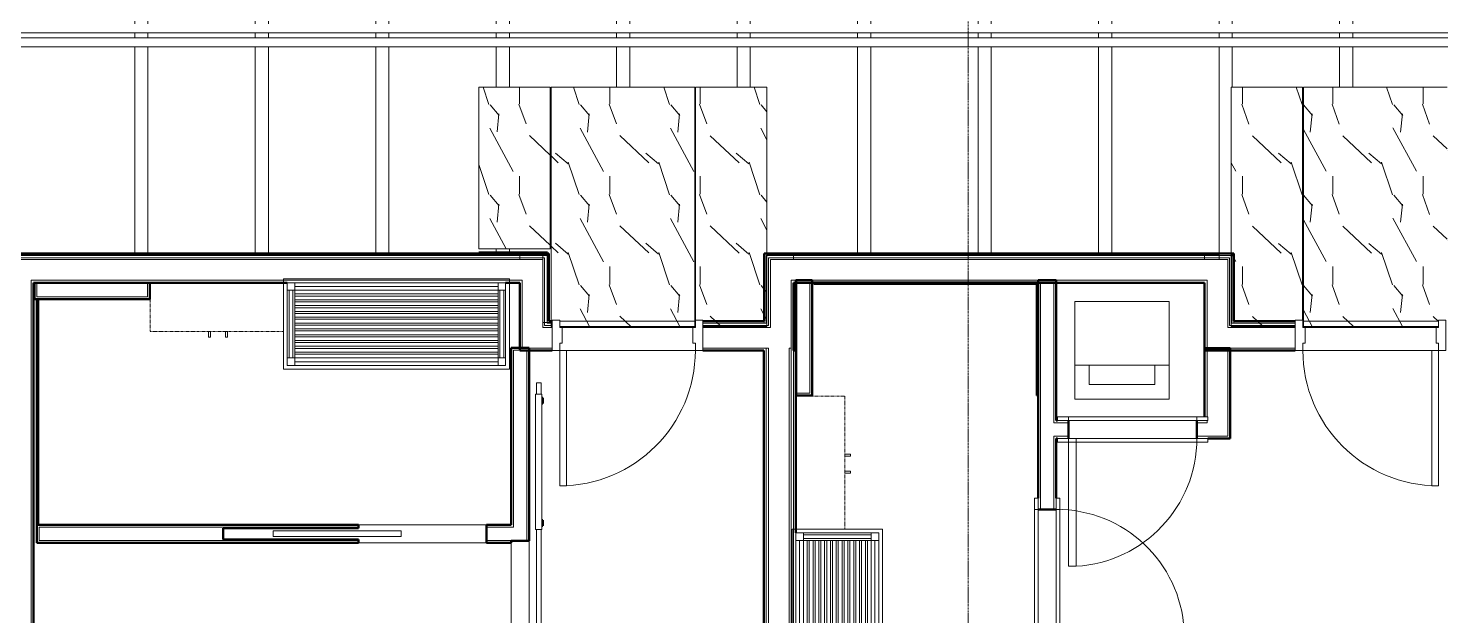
# Model space of a CAD drawing. Header units: inches. Extents: x -4218 to -1830, y 9767 to 12426.
# Drawn here: x -3403.9 to -3028.8, y 11552.1 to 11708.2 of the extents above; entities that cross this region are included whole.
import ezdxf

# ---------------------------------------------------------------- set-up
doc = ezdxf.new("R2010")
doc.units = ezdxf.units.IN
doc.header["$MEASUREMENT"] = 0
doc.linetypes.add('Dash', pattern=[0.25, 0.125, -0.125])
doc.linetypes.add('Grid Line 1_2_', pattern=[0.875, 0.5, -0.125, 0.125, -0.125])
for name, color, linetype, lineweight in [('0-1', 7, 'Continuous', 5), ('0-2', 10, 'Continuous', 9), ('A-CLNG-1', 252, 'Continuous', 9), ('A-CLNG-2', 10, 'Continuous', 9), ('A-CLNG-PATT-1', 71, 'Continuous', 13), ('A-DOOR-1', 10, 'Continuous', 9), ('A-DOOR-2', 50, 'Continuous', 20), ('A-DOOR-4', 7, 'Continuous', 50), ('A-DOOR-FRAM-1', 10, 'Continuous', 9), ('A-DOOR-FRAM-3', 50, 'Continuous', 20), ('A-FLOR-3', 192, 'Continuous', 9), ('A-WALL-1', 7, 'Continuous', 50), ('A-WALL-2', 250, 'Continuous', 13), ('A-WALL-3', 10, 'Continuous', 9), ('A-WALL-4', 252, 'Continuous', 9), ('I-WALL-1', 7, 'Continuous', 50), ('I-WALL-2', 10, 'Continuous', 9), ('I-WALL-3', 252, 'Continuous', 9), ('I-WALL-4', 253, 'Continuous', 9), ('I-WALL-5', 254, 'Continuous', 9), ('P-PIPE-1', 10, 'Continuous', 9), ('P-SANR-FIXT-1', 10, 'Continuous', 9), ('Q-CASE-1', 252, 'Continuous', 9), ('Q-CASE-2', 10, 'Continuous', 9), ('Q-CASE-4', 252, 'Dash', 9), ('Q-CASE-7', 10, 'Dash', 9), ('S-BEAM', 12, 'Continuous', 9), ('S-GRID-1', 1, 'Grid Line 1_2_', 9)]:
    doc.layers.add(name, color=color, linetype=linetype, lineweight=lineweight)
pattern_1 = [(108.435, (6.24, 0), (-23.9995167, 47.999875), [9.107, -66.787]), (139.399, (3.36, 8.64), (-144.0005735, 119.9994401), [4.425, -216.844]), (136.848, (24, 11.52), (-360.00235884, 335.99803914), [10.527, -515.834]), (109.983, (16.32, 18.72), (-71.99926767, 192.0004429), [5.618, -275.295]), (90, (14.4, 0), (-24, 24), [4.8, -19.2]), (118.443, (14.4, 4.8), (168.000806133, -311.999948405), [13.101, -641.971]), (84.289, (8.16, 16.32), (-24.00143285, -215.9997167), [4.824, -236.373]), (129.806, (8.64, 21.12), (96.0006462, -119.9991583), [3.749, -183.697])]

# ---------------------------------------------------------------- blocks, each defined once
blk = doc.blocks.new('SWING - SINGLE - FLUSH - 2-10 x 6-8 - PRIVACY-3199407-BACKGROUND - RCP - 2ND FLOOR')
at = {"layer": 'A-DOOR-1'}
blk.add_arc((17, 2.37), 34.07, 93.3657, 180, dxfattribs=at)
at = {"layer": 'A-DOOR-2'}
for p, q in [((15, 2.37), (15, 36.38)), ((17, 36.38), (15, 36.38)), ((17, 2.37), (17, 36.38)), ((17, 2.37), (15, 2.37))]:
    blk.add_line(p, q, dxfattribs=at)
at = {"layer": 'A-DOOR-FRAM-1'}
for p, q in [((-17, 3.37), (-20, 3.37)), ((-20, 2.37), (-20, 3.37)), ((-20, 2.37), (-17, 2.37)), ((17, 3.37), (-17, 3.37)), ((-17, 2.37), (-17, 3.37)), ((-17, 2.37), (17, 2.37)), ((20, 3.37), (17, 3.37)), ((17, 2.37), (17, 3.37)), ((17, 2.37), (20, 2.37)), ((20, 2.37), (20, 3.37)), ((-17, -2.38), (-20, -2.38)), ((-20, -2.38), (-20, -3.38)), ((-20, -3.38), (-17, -3.38)), ((17, -2.38), (-17, -2.38)), ((-17, -2.38), (-17, -3.38)), ((-17, -3.38), (17, -3.38)), ((20, -2.38), (17, -2.38)), ((17, -2.38), (17, -3.38)), ((17, -3.38), (20, -3.38)), ((20, -2.38), (20, -3.38))]:
    blk.add_line(p, q, dxfattribs=at)
blk = doc.blocks.new('Stacked Washer and Dryer - 26_x25_ - Private-1372850-BACKGROUND - RCP - 2ND FLOOR')
at = {"layer": 'P-SANR-FIXT-1'}
for p, q in [((26, 12.5), (0, 12.5)), ((0, -12.5), (0, 12.5)), ((16.90625, -12.5), (16.90625, 12.5)), ((26, 12.5), (26, -12.5)), ((22.09375, 8.75), (16.90625, 8.75)), ((22.09375, -8.75), (22.09375, 8.75)), ((16.90625, -8.75), (22.09375, -8.75)), ((0, -12.5), (26, -12.5))]:
    blk.add_line(p, q, dxfattribs=at)
blk = doc.blocks.new('Bath Vanity - Bath Vanity 60_-V79-BACKGROUND - RCP - 2ND FLOOR')
at = {"layer": 'Q-CASE-1'}
for p, q in [((-29.26, 0), (-29.26, 1)), ((30.74, 1), (30.74, 0)), ((30.74, 0), (-29.26, 0))]:
    blk.add_line(p, q, dxfattribs=at)
at = {"layer": 'Q-CASE-2'}
for p, q in [((-29.26, 1), (-29.26, 24)), ((-29.26, 24), (30.74, 24)), ((-28.26, 21), (-28.26, 23)), ((-28.26, 23), (-26.26, 23)), ((-26.26, 23), (27.74, 23)), ((-26.26, 23), (-26.26, 21)), ((27.74, 21), (27.74, 23)), ((27.74, 23), (29.74, 23)), ((29.74, 23), (29.74, 21)), ((30.74, 24), (30.74, 1)), ((-28.26, 21), (-28.26, 3)), ((-26.26, 21), (-28.26, 21)), ((-27.76, 21), (-27.76, 3)), ((-26.76, 21), (-26.76, 3)), ((-26.26, 22), (27.74, 22)), ((27.74, 21), (-26.26, 21)), ((-26.26, 21), (-26.26, 3)), ((-26.26, 20), (27.74, 20)), ((27.74, 19.45), (-26.26, 19.45)), ((27.74, 21), (27.74, 3)), ((29.74, 21), (27.74, 21)), ((28.24, 21), (28.24, 3)), ((29.24, 21), (29.24, 3)), ((29.74, 21), (29.74, 3)), ((-26.26, 18.45), (27.74, 18.45)), ((27.74, 17.91), (-26.26, 17.91)), ((-26.26, 16.91), (27.74, 16.91)), ((27.74, 16.36), (-26.26, 16.36)), ((-26.26, 15.36), (27.74, 15.36)), ((27.74, 14.82), (-26.26, 14.82)), ((-26.26, 13.82), (27.74, 13.82)), ((27.74, 13.27), (-26.26, 13.27)), ((-26.26, 12.27), (27.74, 12.27)), ((27.74, 11.73), (-26.26, 11.73)), ((-26.26, 10.73), (27.74, 10.73)), ((27.74, 10.18), (-26.26, 10.18)), ((-26.26, 9.18), (27.74, 9.18)), ((27.74, 8.64), (-26.26, 8.64)), ((-26.26, 7.64), (27.74, 7.64)), ((27.74, 7.09), (-26.26, 7.09)), ((-26.26, 6.09), (27.74, 6.09)), ((27.74, 5.55), (-26.26, 5.55)), ((-26.26, 4.55), (27.74, 4.55)), ((27.74, 4), (-26.26, 4)), ((-28.26, 1), (-28.26, 3)), ((-28.26, 3), (-26.26, 3)), ((-26.26, 1), (-28.26, 1)), ((-26.26, 3), (27.74, 3)), ((-26.26, 3), (-26.26, 1)), ((-26.26, 2), (27.74, 2)), ((-26.26, 1), (27.74, 1)), ((27.74, 1), (27.74, 3)), ((27.74, 3), (29.74, 3)), ((29.74, 1), (27.74, 1)), ((29.74, 3), (29.74, 1))]:
    blk.add_line(p, q, dxfattribs=at)
blk = doc.blocks.new('300 Series Wall Hung Cabinet_326 - 36_-V89-BACKGROUND - RCP - 2ND FLOOR')
at = {"layer": 'Q-CASE-2'}
for p, q in [((-2.01, 14.69), (-2.5, 14.69)), ((-2.5, 14.69), (-2.5, 13.19)), ((-2.5, 13.19), (-2.01, 13.19)), ((-2.01, 13.19), (-2.01, 14.69)), ((2.49, 14.69), (2, 14.69)), ((2, 14.69), (2, 13.19)), ((2, 13.19), (2.49, 13.19)), ((2.49, 13.19), (2.49, 14.69))]:
    blk.add_line(p, q, dxfattribs=at)
at = {"layer": 'Q-CASE-4'}
blk.add_line((17.37, 0.19), (-18, 0.19), dxfattribs=at)
at = {"layer": 'Q-CASE-7'}
for p, q in [((-18, 0.19), (-18, 13.19)), ((-18, 13.19), (17.37, 13.19))]:
    blk.add_line(p, q, dxfattribs=at)
blk = doc.blocks.new('POCKET - FLUSH - 2-10 x 6-8-2882529-BACKGROUND - RCP - 2ND FLOOR')
at = {"layer": 'A-DOOR-2'}
for p, q in [((-39.67, 0.75), (-39.67, -0.75)), ((-5.67, 0.75), (-39.67, 0.75)), ((-5.67, -0.75), (-5.67, 0.75)), ((-39.67, -0.75), (-5.67, -0.75))]:
    blk.add_line(p, q, dxfattribs=at)
blk = doc.blocks.new('BARN - FLUSH - 3-0 x 7-0 BARN DOOR-2961665-BACKGROUND - RCP - 2ND FLOOR')
at = {"layer": 'A-DOOR-1'}
for p, q in [((-57, 5.57), (-60, 5.57)), ((-60, 5.57), (-60, 4.95)), ((-60, 4.95), (-60, 4.32)), ((-60, 4.32), (-57, 4.32)), ((-57, 4.07), (-57, 5.82)), ((-57, 5.82), (-21, 5.82)), ((-21, 4.07), (-57, 4.07)), ((-21, 5.82), (-21, 4.07)), ((21, 5.57), (-21, 5.57)), ((-21, 4.32), (21, 4.32)), ((21, 4.95), (21, 5.57)), ((21, 4.32), (21, 4.95))]:
    blk.add_line(p, q, dxfattribs=at)
at = {"layer": 'A-DOOR-4'}
for p, q in [((-56, 6), (-56, 5.82)), ((-54.5, 6), (-56, 6)), ((-54.5, 5.82), (-54.5, 6)), ((-23.5, 6), (-23.5, 5.82)), ((-22, 6), (-23.5, 6)), ((-22, 5.82), (-22, 6))]:
    blk.add_line(p, q, dxfattribs=at)
blk = doc.blocks.new('Bath Vanity - Bath Vanity 60_-V80-BACKGROUND - RCP - 2ND FLOOR')
at = {"layer": 'Q-CASE-1'}
for p, q in [((-29.26, -1), (-29.26, 0)), ((-29.26, 0), (30.74, 0)), ((30.74, 0), (30.74, -1))]:
    blk.add_line(p, q, dxfattribs=at)
at = {"layer": 'Q-CASE-2'}
for p, q in [((-29.26, -24), (-29.26, -1)), ((-28.26, -3), (-28.26, -1)), ((-28.26, -1), (-26.26, -1)), ((-28.26, -3), (-28.26, -21)), ((-26.26, -3), (-28.26, -3)), ((-27.76, -3), (-27.76, -21)), ((-26.76, -3), (-26.76, -21)), ((27.74, -1), (-26.26, -1)), ((-26.26, -1), (-26.26, -3)), ((27.74, -2), (-26.26, -2)), ((27.74, -3), (-26.26, -3)), ((-26.26, -3), (-26.26, -21)), ((27.74, -3), (27.74, -1)), ((27.74, -1), (29.74, -1)), ((27.74, -3), (27.74, -21)), ((29.74, -3), (27.74, -3)), ((28.24, -3), (28.24, -21)), ((29.24, -3), (29.24, -21)), ((29.74, -1), (29.74, -3)), ((29.74, -3), (29.74, -21)), ((30.74, -1), (30.74, -24)), ((-26.26, -4), (27.74, -4)), ((27.74, -4.55), (-26.26, -4.55)), ((-26.26, -5.55), (27.74, -5.55)), ((27.74, -6.09), (-26.26, -6.09)), ((-26.26, -7.09), (27.74, -7.09)), ((27.74, -7.64), (-26.26, -7.64)), ((-26.26, -8.64), (27.74, -8.64)), ((27.74, -9.18), (-26.26, -9.18)), ((-26.26, -10.18), (27.74, -10.18)), ((27.74, -10.73), (-26.26, -10.73)), ((-26.26, -11.73), (27.74, -11.73)), ((27.74, -12.27), (-26.26, -12.27)), ((-26.26, -13.27), (27.74, -13.27)), ((27.74, -13.82), (-26.26, -13.82)), ((-26.26, -14.82), (27.74, -14.82)), ((27.74, -15.36), (-26.26, -15.36)), ((-26.26, -16.36), (27.74, -16.36)), ((27.74, -16.91), (-26.26, -16.91)), ((-26.26, -17.91), (27.74, -17.91)), ((27.74, -18.45), (-26.26, -18.45)), ((-28.26, -23), (-28.26, -21)), ((-28.26, -21), (-26.26, -21)), ((-26.26, -19.45), (27.74, -19.45)), ((27.74, -20), (-26.26, -20)), ((-26.26, -21), (27.74, -21)), ((-26.26, -21), (-26.26, -23)), ((27.74, -22), (-26.26, -22)), ((27.74, -23), (27.74, -21)), ((27.74, -21), (29.74, -21)), ((29.74, -21), (29.74, -23)), ((30.74, -24), (-29.26, -24)), ((-26.26, -23), (-28.26, -23)), ((27.74, -23), (-26.26, -23)), ((29.74, -23), (27.74, -23))]:
    blk.add_line(p, q, dxfattribs=at)
blk = doc.blocks.new('300 Series Wall Hung Cabinet_326 - 36_-V90-BACKGROUND - RCP - 2ND FLOOR')
at = {"layer": 'Q-CASE-2'}
for p, q in [((-2.01, -13.19), (-2.5, -13.19)), ((-2.5, -13.19), (-2.5, -14.69)), ((-2.5, -14.69), (-2.01, -14.69)), ((-2.01, -14.69), (-2.01, -13.19)), ((2.49, -13.19), (2, -13.19)), ((2, -13.19), (2, -14.69)), ((2, -14.69), (2.49, -14.69)), ((2.49, -14.69), (2.49, -13.19))]:
    blk.add_line(p, q, dxfattribs=at)
at = {"layer": 'Q-CASE-4'}
blk.add_line((17.37, -0.19), (-18, -0.19), dxfattribs=at)
at = {"layer": 'Q-CASE-7'}
for p, q in [((-18, -0.19), (-18, -13.19)), ((-18, -13.19), (17.37, -13.19))]:
    blk.add_line(p, q, dxfattribs=at)
blk = doc.blocks.new('CTR - 1st Phase - Unit Layouts_rvt-1-BACKGROUND - RCP - 2ND FLOOR')
at = {"layer": 'A-WALL-1'}
for p, q in [((-3200.07, 11610.61), (-3200.07, 11641.24)), ((-3200.07, 11641.24), (-3199.82, 11641.24)), ((-3199.82, 11641.24), (-3196.32, 11641.24)), ((-3196.32, 11641.24), (-3195.7, 11641.24)), ((-3195.7, 11641.24), (-3195.7, 11610.61)), ((-3135.7, 11583.31), (-3135.7, 11641.24)), ((-3135.7, 11641.24), (-3135.07, 11641.24)), ((-3135.07, 11641.24), (-3131.57, 11641.24)), ((-3131.57, 11641.24), (-3130.95, 11641.24)), ((-3130.95, 11641.24), (-3130.95, 11603.99)), ((-3402.3, 11640.61), (-3371.67, 11640.61)), ((-3402.3, 11640.36), (-3402.3, 11640.61)), ((-3402.3, 11636.86), (-3402.3, 11640.36)), ((-3371.67, 11640.61), (-3371.67, 11640.36)), ((-3371.67, 11640.36), (-3371.67, 11636.86)), ((-3195.7, 11640.65), (-3135.7, 11640.65)), ((-3195.7, 11640.27), (-3195.7, 11640.65)), ((-3136.07, 11640.27), (-3195.32, 11640.27)), ((-3136.07, 11610.65), (-3136.07, 11640.27)), ((-3135.7, 11640.65), (-3135.7, 11640.27)), ((-3135.7, 11640.27), (-3135.7, 11610.65)), ((-3402.3, 11636.24), (-3402.3, 11636.86)), ((-3371.67, 11636.24), (-3402.3, 11636.24)), ((-3401.71, 11576.24), (-3401.71, 11636.24)), ((-3401.71, 11636.24), (-3401.33, 11636.24)), ((-3401.33, 11635.86), (-3401.33, 11576.61)), ((-3371.67, 11636.86), (-3371.67, 11636.24)), ((-3275.7, 11576.24), (-3275.7, 11623.26)), ((-3275.7, 11623.26), (-3275.07, 11623.26)), ((-3275.07, 11623.26), (-3271.57, 11623.26)), ((-3271.57, 11623.26), (-3270.95, 11623.26)), ((-3270.95, 11623.26), (-3270.95, 11571.99)), ((-3091.5, 11604.99), (-3091.5, 11623.24)), ((-3091.5, 11623.24), (-3084.75, 11623.24)), ((-3084.75, 11623.24), (-3084.75, 11603.99)), ((-3199.82, 11610.61), (-3200.07, 11610.61)), ((-3196.32, 11610.61), (-3199.82, 11610.61)), ((-3195.7, 11610.61), (-3196.32, 11610.61)), ((-3135.7, 11610.65), (-3136.07, 11610.65)), ((-3130.95, 11603.99), (-3130.62, 11603.99)), ((-3127.62, 11603.99), (-3127.62, 11599.24)), ((-3093.62, 11599.24), (-3093.62, 11603.99)), ((-3084.75, 11603.99), (-3084.75, 11599.86)), ((-3084.75, 11599.86), (-3084.75, 11599.24)), ((-3130.95, 11599.24), (-3130.95, 11583.31)), ((-3130.62, 11599.24), (-3130.95, 11599.24)), ((-3084.75, 11599.24), (-3090.62, 11599.24)), ((-3130.95, 11580.31), (-3135.7, 11580.31)), ((-3401.33, 11576.24), (-3401.71, 11576.24)), ((-3401.67, 11576.24), (-3316.22, 11576.24)), ((-3401.67, 11575.61), (-3401.67, 11576.24)), ((-3401.67, 11572.11), (-3401.67, 11575.61)), ((-3316.22, 11575.36), (-3352.22, 11575.36)), ((-3352.22, 11575.36), (-3352.22, 11572.36)), ((-3316.22, 11576.24), (-3316.22, 11575.36)), ((-3282.22, 11576.24), (-3275.7, 11576.24)), ((-3282.22, 11571.49), (-3282.22, 11576.24)), ((-3401.67, 11571.49), (-3401.67, 11572.11)), ((-3316.22, 11571.49), (-3401.67, 11571.49)), ((-3352.22, 11572.36), (-3316.22, 11572.36)), ((-3316.22, 11572.36), (-3316.22, 11571.49)), ((-3275.7, 11571.49), (-3282.22, 11571.49)), ((-3270.95, 11571.99), (-3275.7, 11571.99)), ((-3275.7, 11571.99), (-3275.7, 11571.49))]:
    blk.add_line(p, q, dxfattribs=at)
at = {"layer": 'A-WALL-2'}
for p, q in [((-3199.82, 11641.24), (-3199.82, 11640.61)), ((-3199.82, 11640.61), (-3199.82, 11641.24)), ((-3401.67, 11640.36), (-3402.3, 11640.36)), ((-3401.67, 11640.36), (-3402.3, 11640.36)), ((-3372.3, 11640.36), (-3401.67, 11640.36)), ((-3401.67, 11636.86), (-3401.67, 11640.36)), ((-3371.67, 11640.36), (-3372.3, 11640.36)), ((-3372.3, 11640.36), (-3372.3, 11636.86)), ((-3371.67, 11640.36), (-3372.3, 11640.36)), ((-3199.82, 11640.61), (-3196.32, 11640.61)), ((-3199.82, 11611.24), (-3199.82, 11640.61)), ((-3196.32, 11611.24), (-3196.32, 11640.61)), ((-3131.57, 11640.61), (-3135.07, 11640.61)), ((-3135.07, 11640.61), (-3135.07, 11580.31)), ((-3131.57, 11640.61), (-3131.57, 11603.36)), ((-3372.3, 11636.86), (-3401.67, 11636.86)), ((-3275.07, 11622.64), (-3271.57, 11622.64)), ((-3275.07, 11622.64), (-3275.07, 11575.61)), ((-3271.57, 11622.64), (-3271.57, 11571.99)), ((-3090.87, 11623.24), (-3090.87, 11604.99)), ((-3085.37, 11623.24), (-3085.37, 11603.99)), ((-3199.82, 11611.24), (-3199.82, 11610.61)), ((-3196.32, 11611.24), (-3199.82, 11611.24)), ((-3199.82, 11610.61), (-3199.82, 11611.24)), ((-3090.87, 11603.36), (-3090.87, 11603.99)), ((-3085.37, 11603.36), (-3085.37, 11603.99)), ((-3131.57, 11603.36), (-3130.95, 11603.36)), ((-3131.57, 11599.86), (-3131.57, 11580.31)), ((-3131.57, 11599.86), (-3130.95, 11599.86)), ((-3130.95, 11603.36), (-3127.62, 11603.36)), ((-3130.95, 11599.86), (-3127.62, 11599.86)), ((-3093.62, 11603.36), (-3090.87, 11603.36)), ((-3093.62, 11599.86), (-3085.37, 11599.86)), ((-3085.37, 11599.86), (-3085.37, 11603.36)), ((-3316.22, 11575.61), (-3401.05, 11575.61)), ((-3401.05, 11572.11), (-3401.05, 11575.61)), ((-3275.7, 11575.61), (-3282.22, 11575.61)), ((-3275.7, 11575.61), (-3275.07, 11575.61)), ((-3316.22, 11572.11), (-3401.05, 11572.11)), ((-3275.7, 11572.11), (-3282.22, 11572.11)), ((-3275.7, 11572.11), (-3275.07, 11572.11)), ((-3275.07, 11572.11), (-3275.07, 11571.99))]:
    blk.add_line(p, q, dxfattribs=at)
at = {"layer": 'A-WALL-3'}
for p, q in [((-3093.62, 11603.99), (-3127.62, 11603.99)), ((-3127.62, 11599.24), (-3093.62, 11599.24)), ((-3135.7, 11580.31), (-3135.7, 11546.31)), ((-3130.95, 11546.31), (-3130.95, 11580.31)), ((-3282.22, 11576.24), (-3316.22, 11576.24)), ((-3316.22, 11571.49), (-3282.22, 11571.49)), ((-3275.7, 11571.49), (-3275.7, 11535.99)), ((-3270.95, 11535.99), (-3270.95, 11571.99))]:
    blk.add_line(p, q, dxfattribs=at)
at = {"layer": 'A-WALL-4'}
for p, q in [((-3127.62, 11603.99), (-3127.62, 11599.24)), ((-3093.62, 11603.99), (-3093.62, 11599.24)), ((-3135.7, 11580.31), (-3130.95, 11580.31)), ((-3352.22, 11572.36), (-3352.22, 11575.36)), ((-3352.22, 11575.36), (-3316.22, 11575.36)), ((-3316.22, 11575.36), (-3316.22, 11576.24)), ((-3282.22, 11576.24), (-3282.22, 11571.49)), ((-3316.22, 11572.36), (-3352.22, 11572.36)), ((-3316.22, 11571.49), (-3316.22, 11572.36)), ((-3275.7, 11571.99), (-3275.7, 11571.49)), ((-3275.7, 11571.99), (-3270.95, 11571.99))]:
    blk.add_line(p, q, dxfattribs=at)
at = {"layer": '0-2'}
for name, p in [('Bath Vanity - Bath Vanity 60_-V80-BACKGROUND - RCP - 2ND FLOOR', (-3306.91, 11641.61)), ('300 Series Wall Hung Cabinet_326 - 36_-V90-BACKGROUND - RCP - 2ND FLOOR', (-3353.55, 11640.8)), ('POCKET - FLUSH - 2-10 x 6-8-2882529-BACKGROUND - RCP - 2ND FLOOR', (-3299.22, 11573.86))]:
    blk.add_blockref(name, p, dxfattribs=at)
for name, p, rotation in [('Stacked Washer and Dryer - 26_x25_ - Private-1372850-BACKGROUND - RCP - 2ND FLOOR', (-3113.44, 11635.61), 270.0000000000484), ('BARN - FLUSH - 3-0 x 7-0 BARN DOOR-2961665-BACKGROUND - RCP - 2ND FLOOR', (-3273.32, 11553.99), 269.9999999999983), ('300 Series Wall Hung Cabinet_326 - 36_-V89-BACKGROUND - RCP - 2ND FLOOR', (-3200.26, 11592.49), 269.9999999999998), ('SWING - SINGLE - FLUSH - 2-10 x 6-8 - PRIVACY-3199407-BACKGROUND - RCP - 2ND FLOOR', (-3110.62, 11601.61), 180), ('SWING - SINGLE - FLUSH - 2-10 x 6-8 - PRIVACY-3199407-BACKGROUND - RCP - 2ND FLOOR', (-3133.32, 11563.31), 269.9999999999873), ('Bath Vanity - Bath Vanity 60_-V79-BACKGROUND - RCP - 2ND FLOOR', (-3201.07, 11545.85), 270.0000000001745)]:
    blk.add_blockref(name, p, dxfattribs=dict(at, rotation=rotation))
blk = doc.blocks.new('HOLLOW METAL - UNIT DOOR-2191980-BACKGROUND - RCP - 2ND FLOOR')
at = {"layer": 'A-DOOR-1'}
blk.add_arc((18, -4.125), 36, 180, 270, dxfattribs=at)
at = {"layer": 'A-DOOR-2'}
for p, q in [((16.25, -4.125), (18, -4.125)), ((16.25, -40.125), (16.25, -4.125)), ((18, -4.125), (18, -40.125)), ((18, -40.125), (16.25, -40.125))]:
    blk.add_line(p, q, dxfattribs=at)
at = {"layer": 'A-DOOR-FRAM-3'}
for p, q in [((-20, 3.875), (-18, 3.875)), ((-20, -4.125), (-20, 3.875)), ((-18, 3.875), (-18, 1.9375)), ((18, 3.875), (20, 3.875)), ((18, 1.9375), (18, 3.875)), ((20, 3.875), (20, -4.125)), ((-18, 1.9375), (-17.375, 1.9375)), ((-17.375, 1.9375), (-17.375, -2.1875)), ((17.375, 1.9375), (18, 1.9375)), ((17.375, -2.1875), (17.375, 1.9375)), ((-18, -2.1875), (-18, -4.125)), ((-17.375, -2.1875), (-18, -2.1875)), ((18, -2.1875), (17.375, -2.1875)), ((18, -4.125), (18, -2.1875)), ((-18, -4.125), (-20, -4.125)), ((20, -4.125), (18, -4.125))]:
    blk.add_line(p, q, dxfattribs=at)
blk = doc.blocks.new('HOLLOW METAL - UNIT DOOR-2191979-BACKGROUND - RCP - 2ND FLOOR')
at = {"layer": 'A-DOOR-1'}
blk.add_arc((18, 4.125), 36, 90, 180, dxfattribs=at)
at = {"layer": 'A-DOOR-2'}
for p, q in [((18, 40.125), (16.25, 40.125)), ((16.25, 40.125), (16.25, 4.125)), ((18, 4.125), (18, 40.125)), ((16.25, 4.125), (18, 4.125))]:
    blk.add_line(p, q, dxfattribs=at)
at = {"layer": 'A-DOOR-FRAM-3'}
for p, q in [((-18, 4.125), (-20, 4.125)), ((-20, 4.125), (-20, -3.875)), ((-18, 2.1875), (-18, 4.125)), ((18, 4.125), (18, 2.1875)), ((20, 4.125), (18, 4.125)), ((20, -3.875), (20, 4.125)), ((-17.375, 2.1875), (-18, 2.1875)), ((-17.375, -1.9375), (-17.375, 2.1875)), ((18, 2.1875), (17.375, 2.1875)), ((17.375, 2.1875), (17.375, -1.9375)), ((-18, -3.875), (-18, -1.9375)), ((-18, -1.9375), (-17.375, -1.9375)), ((17.375, -1.9375), (18, -1.9375)), ((18, -1.9375), (18, -3.875)), ((-20, -3.875), (-18, -3.875)), ((18, -3.875), (20, -3.875))]:
    blk.add_line(p, q, dxfattribs=at)
blk = doc.blocks.new('CTR - 1st Phase - Common Walls_rvt-1-BACKGROUND - RCP - 2ND FLOOR')
at = {"layer": 'A-CLNG-PATT-1'}
h = blk.add_hatch(dxfattribs=at)
h.set_pattern_fill('FP_2', color=256, style=0, pattern_type=2)
h.set_pattern_definition(pattern_1)
h.paths.add_polyline_path([(-3264.77, 11628.98), (-3264.77, 11630.61), (-3262.77, 11630.61), (-3262.77, 11628.98), (-3226.94, 11628.98), (-3226.94, 11692.59), (-3265.09, 11692.59), (-3265.09, 11628.98)], flags=0)
h.paths.add_polyline_path([(-3207.74, 11628.98), (-3207.74, 11692.59), (-3226.69, 11692.59), (-3226.69, 11630.61), (-3224.77, 11630.61), (-3224.77, 11628.98), (-3207.95, 11628.98)], flags=0)
h.paths.add_polyline_path([(-3284.29, 11649.61), (-3265.34, 11649.61), (-3265.34, 11692.59), (-3284.29, 11692.59), (-3284.29, 11688.62)], flags=0)
h = blk.add_hatch(dxfattribs=at)
h.set_pattern_fill('FP_2', color=256, style=0, pattern_type=2)
h.set_pattern_definition(pattern_1)
h.paths.add_polyline_path([(-3083.99, 11628.98), (-3067.42, 11628.98), (-3067.42, 11630.61), (-3065.51, 11630.61), (-3065.51, 11692.59), (-3084.46, 11692.59), (-3084.46, 11628.98), (-3084.25, 11628.98)], flags=0)
h.paths.add_polyline_path([(-3027.11, 11628.98), (-3027.11, 11692.59), (-3065.26, 11692.59), (-3065.26, 11628.98), (-3029.42, 11628.98), (-3029.42, 11630.61), (-3027.42, 11630.61), (-3027.42, 11628.98)], flags=0)
h.paths.add_polyline_path([(-3007.91, 11649.61), (-3007.91, 11692.59), (-3026.86, 11692.59), (-3026.86, 11649.61)], flags=0)
at = {"layer": 'A-CLNG-1'}
for p, q in [((-3207.74, 11648.36), (-3207.74, 11628.98)), ((-3084.46, 11628.98), (-3084.46, 11648.36)), ((-3265.09, 11629.48), (-3265.09, 11630.36)), ((-3226.94, 11630.36), (-3226.94, 11628.98)), ((-3065.26, 11628.98), (-3065.26, 11630.36)), ((-3265.09, 11628.98), (-3265.09, 11629.46)), ((-3264.77, 11628.98), (-3265.09, 11628.98)), ((-3226.94, 11628.98), (-3262.77, 11628.98)), ((-3207.74, 11628.98), (-3224.77, 11628.98)), ((-3067.42, 11628.98), (-3084.46, 11628.98)), ((-3029.42, 11628.98), (-3065.26, 11628.98))]:
    blk.add_line(p, q, dxfattribs=at)
at = {"layer": 'A-CLNG-2'}
for p, q in [((-3284.29, 11649.61), (-3284.29, 11692.59)), ((-3284.29, 11692.59), (-3265.34, 11692.59)), ((-3265.34, 11692.59), (-3265.34, 11649.61)), ((-3265.09, 11630.36), (-3265.09, 11692.59)), ((-3265.09, 11692.59), (-3226.94, 11692.59)), ((-3226.94, 11692.59), (-3226.94, 11630.36)), ((-3226.69, 11630.61), (-3226.69, 11692.59)), ((-3226.69, 11692.59), (-3207.74, 11692.59)), ((-3207.74, 11692.59), (-3207.74, 11648.36)), ((-3084.46, 11648.36), (-3084.46, 11692.59)), ((-3084.46, 11692.59), (-3065.51, 11692.59)), ((-3065.51, 11692.59), (-3065.51, 11630.61)), ((-3065.26, 11630.36), (-3065.26, 11692.59)), ((-3065.26, 11692.59), (-3027.11, 11692.59)), ((-3265.34, 11649.61), (-3284.29, 11649.61))]:
    blk.add_line(p, q, dxfattribs=at)
at = {"layer": 'A-WALL-2'}
for p, q in [((-3402.55, 11647.86), (-3409.17, 11647.86)), ((-3402.55, 11647.24), (-3408.67, 11647.24)), ((-3403.17, 11646.74), (-3408.67, 11646.74)), ((-3402.55, 11646.74), (-3403.17, 11646.74)), ((-3402.55, 11647.86), (-3273.42, 11647.86)), ((-3402.55, 11647.24), (-3273.42, 11647.24)), ((-3402.55, 11646.74), (-3273.42, 11646.74)), ((-3266.8, 11647.86), (-3273.42, 11647.86)), ((-3267.3, 11647.24), (-3273.42, 11647.24)), ((-3272.8, 11646.74), (-3273.42, 11646.74)), ((-3267.3, 11646.74), (-3272.8, 11646.74)), ((-3266.8, 11647.24), (-3267.3, 11647.24)), ((-3267.3, 11646.74), (-3267.3, 11628.74)), ((-3266.17, 11647.86), (-3266.8, 11647.86)), ((-3266.8, 11647.24), (-3266.8, 11629.24)), ((-3266.17, 11647.86), (-3266.17, 11648.36)), ((-3266.17, 11648.36), (-3266.17, 11647.86)), ((-3266.17, 11647.86), (-3266.17, 11629.86)), ((-3207.32, 11647.86), (-3207.95, 11647.86)), ((-3207.95, 11629.86), (-3207.95, 11647.86)), ((-3200.7, 11647.86), (-3207.32, 11647.86)), ((-3206.82, 11647.24), (-3207.32, 11647.24)), ((-3207.32, 11629.24), (-3207.32, 11647.24)), ((-3200.7, 11647.24), (-3206.82, 11647.24)), ((-3201.32, 11646.74), (-3206.82, 11646.74)), ((-3206.82, 11628.74), (-3206.82, 11646.74)), ((-3200.7, 11646.74), (-3201.32, 11646.74)), ((-3200.7, 11647.86), (-3091.5, 11647.86)), ((-3200.7, 11647.24), (-3091.5, 11647.24)), ((-3200.7, 11646.74), (-3091.5, 11646.74)), ((-3084.87, 11647.86), (-3091.5, 11647.86)), ((-3085.37, 11647.24), (-3091.5, 11647.24)), ((-3090.87, 11646.74), (-3091.5, 11646.74)), ((-3085.37, 11646.74), (-3090.87, 11646.74)), ((-3084.87, 11647.24), (-3085.37, 11647.24)), ((-3085.37, 11628.74), (-3085.37, 11646.74)), ((-3084.25, 11647.86), (-3084.87, 11647.86)), ((-3084.87, 11629.24), (-3084.87, 11647.24)), ((-3084.25, 11629.86), (-3084.25, 11647.86)), ((-3403.17, 11255.36), (-3403.17, 11641.24)), ((-3402.55, 11641.24), (-3403.17, 11641.24)), ((-3402.55, 11641.24), (-3273.42, 11641.24)), ((-3272.8, 11641.24), (-3273.42, 11641.24)), ((-3272.8, 11641.24), (-3272.8, 11623.24)), ((-3200.7, 11641.24), (-3201.32, 11641.24)), ((-3201.32, 11623.24), (-3201.32, 11641.24)), ((-3200.7, 11641.24), (-3091.5, 11641.24)), ((-3090.87, 11641.24), (-3091.5, 11641.24)), ((-3090.87, 11623.24), (-3090.87, 11641.24)), ((-3266.17, 11629.86), (-3265.67, 11629.86)), ((-3264.77, 11629.86), (-3265.67, 11629.86)), ((-3208.45, 11629.86), (-3224.77, 11629.86)), ((-3208.45, 11630.36), (-3208.45, 11629.86)), ((-3208.45, 11629.86), (-3207.95, 11629.86)), ((-3084.25, 11629.86), (-3083.75, 11629.86)), ((-3083.75, 11629.86), (-3083.75, 11630.36)), ((-3083.75, 11629.86), (-3067.42, 11629.86)), ((-3267.3, 11628.74), (-3266.8, 11628.74)), ((-3266.8, 11629.24), (-3266.17, 11629.24)), ((-3266.8, 11628.74), (-3265.67, 11628.74)), ((-3266.17, 11629.24), (-3265.67, 11629.24)), ((-3264.77, 11629.24), (-3265.67, 11629.24)), ((-3264.77, 11628.74), (-3265.67, 11628.74)), ((-3208.45, 11629.24), (-3224.77, 11629.24)), ((-3208.45, 11628.74), (-3224.77, 11628.74)), ((-3208.45, 11629.24), (-3207.95, 11629.24)), ((-3208.45, 11628.74), (-3207.32, 11628.74)), ((-3207.95, 11629.24), (-3207.32, 11629.24)), ((-3207.32, 11628.74), (-3206.82, 11628.74)), ((-3085.37, 11628.74), (-3084.87, 11628.74)), ((-3084.87, 11629.24), (-3084.25, 11629.24)), ((-3084.87, 11628.74), (-3083.75, 11628.74)), ((-3084.25, 11629.24), (-3083.75, 11629.24)), ((-3083.75, 11629.24), (-3067.42, 11629.24)), ((-3083.75, 11628.74), (-3067.42, 11628.74)), ((-3272.8, 11623.24), (-3267.3, 11623.24)), ((-3267.3, 11623.24), (-3265.67, 11623.24)), ((-3264.77, 11623.24), (-3265.67, 11623.24)), ((-3208.45, 11623.24), (-3224.77, 11623.24)), ((-3208.45, 11623.24), (-3207.95, 11623.24)), ((-3207.95, 11623.24), (-3207.95, 11622.61)), ((-3207.32, 11623.24), (-3207.95, 11623.24)), ((-3207.95, 11622.61), (-3207.95, 11255.64)), ((-3207.32, 11623.24), (-3207.32, 11622.61)), ((-3207.32, 11622.61), (-3207.32, 11255.64)), ((-3201.32, 11623.24), (-3201.82, 11623.24)), ((-3201.82, 11623.24), (-3201.82, 11622.61)), ((-3201.82, 11622.61), (-3201.82, 11255.64)), ((-3201.32, 11623.24), (-3201.32, 11622.61)), ((-3201.32, 11622.61), (-3201.32, 11255.64)), ((-3200.7, 11622.61), (-3200.7, 11255.64)), ((-3090.87, 11623.24), (-3085.37, 11623.24)), ((-3085.37, 11623.24), (-3083.75, 11623.24)), ((-3083.75, 11623.24), (-3067.42, 11623.24))]:
    blk.add_line(p, q, dxfattribs=at)
at = {"layer": 'I-WALL-1'}
for p, q in [((-3284.29, 11648.61), (-3266.05, 11648.61)), ((-3284.29, 11647.99), (-3284.29, 11648.61)), ((-3266.05, 11648.61), (-3266.05, 11647.99)), ((-3409.8, 11648.36), (-3402.55, 11648.36)), ((-3402.55, 11648.36), (-3273.42, 11648.36)), ((-3266.05, 11647.99), (-3284.29, 11647.99)), ((-3273.42, 11648.36), (-3266.17, 11648.36)), ((-3266.17, 11648.36), (-3265.67, 11648.36)), ((-3265.67, 11648.36), (-3265.67, 11630.36)), ((-3208.45, 11630.36), (-3208.45, 11648.36)), ((-3208.45, 11648.36), (-3207.95, 11648.36)), ((-3207.95, 11648.36), (-3200.7, 11648.36)), ((-3200.7, 11648.36), (-3091.5, 11648.36)), ((-3091.5, 11648.36), (-3084.25, 11648.36)), ((-3084.25, 11648.36), (-3083.75, 11648.36)), ((-3083.75, 11648.36), (-3083.75, 11630.36)), ((-3402.55, 11640.61), (-3402.55, 11255.36)), ((-3335.17, 11640.61), (-3402.55, 11640.61)), ((-3273.42, 11640.61), (-3277.17, 11640.61)), ((-3273.42, 11622.61), (-3273.42, 11640.61)), ((-3091.5, 11640.61), (-3200.7, 11640.61)), ((-3200.7, 11640.61), (-3200.7, 11622.61)), ((-3091.5, 11622.61), (-3091.5, 11640.61)), ((-3265.67, 11630.36), (-3264.77, 11630.36)), ((-3224.77, 11630.36), (-3208.45, 11630.36)), ((-3083.75, 11630.36), (-3067.42, 11630.36)), ((-3272.8, 11622.61), (-3273.42, 11622.61)), ((-3265.67, 11622.61), (-3272.8, 11622.61)), ((-3264.77, 11622.61), (-3265.67, 11622.61)), ((-3208.57, 11622.61), (-3224.77, 11622.61)), ((-3208.57, 11255.64), (-3208.57, 11622.61)), ((-3200.7, 11622.61), (-3200.07, 11622.61)), ((-3200.07, 11622.61), (-3200.07, 11574.11)), ((-3090.87, 11622.61), (-3091.5, 11622.61)), ((-3083.75, 11622.61), (-3090.87, 11622.61)), ((-3067.42, 11622.61), (-3083.75, 11622.61))]:
    blk.add_line(p, q, dxfattribs=at)
at = {"layer": 'I-WALL-2'}
for p, q in [((-3226.77, 11630.36), (-3262.77, 11630.36)), ((-3029.42, 11630.36), (-3065.42, 11630.36)), ((-3261.02, 11622.61), (-3226.77, 11622.61)), ((-3065.42, 11622.61), (-3031.17, 11622.61))]:
    blk.add_line(p, q, dxfattribs=at)
at = {"layer": 'I-WALL-3'}
for p, q in [((-3284.29, 11648.61), (-3266.05, 11648.61)), ((-3284.29, 11648.36), (-3284.29, 11648.61)), ((-3266.05, 11648.36), (-3266.05, 11648.61)), ((-3402.55, 11648.36), (-3410.3, 11648.36)), ((-3402.55, 11648.36), (-3284.29, 11648.36)), ((-3265.67, 11648.36), (-3266.05, 11648.36)), ((-3265.67, 11648.36), (-3265.67, 11630.36)), ((-3200.7, 11648.36), (-3207.74, 11648.36)), ((-3200.7, 11648.36), (-3091.5, 11648.36)), ((-3084.46, 11648.36), (-3091.5, 11648.36)), ((-3265.67, 11630.36), (-3265.09, 11630.36)), ((-3226.94, 11630.36), (-3226.77, 11630.36)), ((-3065.42, 11630.36), (-3065.26, 11630.36))]:
    blk.add_line(p, q, dxfattribs=at)
at = {"layer": 'I-WALL-4'}
for p, q in [((-3284.29, 11648.36), (-3273.42, 11648.36)), ((-3284.29, 11647.99), (-3284.29, 11648.36)), ((-3266.05, 11647.99), (-3284.29, 11647.99)), ((-3266.05, 11648.36), (-3273.42, 11648.36)), ((-3273.42, 11646.74), (-3273.42, 11647.99)), ((-3273.42, 11646.74), (-3273.42, 11647.99)), ((-3266.05, 11647.99), (-3266.05, 11648.36)), ((-3200.7, 11648.36), (-3200.7, 11646.74)), ((-3200.7, 11648.36), (-3200.7, 11646.74)), ((-3091.5, 11646.74), (-3091.5, 11648.36)), ((-3091.5, 11646.74), (-3091.5, 11648.36)), ((-3224.77, 11629.48), (-3224.77, 11622.61)), ((-3067.42, 11622.61), (-3067.42, 11629.48))]:
    blk.add_line(p, q, dxfattribs=at)
at = {"layer": 'I-WALL-5'}
blk.add_line((-3273.42, 11647.99), (-3273.42, 11648.36), dxfattribs=at)
blk.add_line((-3273.42, 11647.99), (-3273.42, 11648.36), dxfattribs=at)
at = {"layer": 'P-PIPE-1'}
for p, q in [((-2798.23, 11707.06), (-3435.32, 11707.06)), ((-3435.32, 11705.68), (-2798.23, 11705.68)), ((-2798.23, 11703.3), (-3435.32, 11703.3))]:
    blk.add_line(p, q, dxfattribs=at)
at = {"layer": '0-2', "rotation": 180}
blk.add_blockref('HOLLOW METAL - UNIT DOOR-2191979-BACKGROUND - RCP - 2ND FLOOR', (-3244.77, 11626.74), dxfattribs=at)
at = {"layer": '0-2'}
blk.add_blockref('HOLLOW METAL - UNIT DOOR-2191980-BACKGROUND - RCP - 2ND FLOOR', (-3047.42, 11626.74), dxfattribs=at)
blk = doc.blocks.new('Dimension Lumber - LVL - 3_5X5_5-V225-BACKGROUND - RCP - 2ND FLOOR')
at = {"layer": 'S-BEAM'}
for p, q in [((-34.76, 1.75), (-34.76, -1.75)), ((-34.76, 1.75), (-34.49, 1.75)), ((-34.49, 1.75), (-31.18, 1.75)), ((-28.81, 1.75), (-26.31, 1.75)), ((-23.94, 1.75), (-22.55, 1.75)), ((-20.18, 1.75), (34.76, 1.75)), ((34.76, -1.75), (34.76, 1.75)), ((-34.76, -1.75), (-34.49, -1.75)), ((-34.49, -1.75), (-31.18, -1.75)), ((-28.81, -1.75), (-26.31, -1.75)), ((-23.94, -1.75), (-22.55, -1.75)), ((-20.18, -1.75), (34.76, -1.75))]:
    blk.add_line(p, q, dxfattribs=at)
blk = doc.blocks.new('Dimension Lumber - LVL - 3_5X5_5-V226-BACKGROUND - RCP - 2ND FLOOR')
at = {"layer": 'S-BEAM'}
for p, q in [((-34.76, 1.75), (-34.76, -1.05)), ((-34.76, 1.75), (-34.49, 1.75)), ((-34.49, 1.75), (-31.18, 1.75)), ((-28.81, 1.75), (-26.31, 1.75)), ((-23.94, 1.75), (-22.55, 1.75)), ((-20.18, 1.75), (34.76, 1.75)), ((34.76, -1.75), (34.76, 1.75)), ((-34.76, -1.06), (-34.76, -1.75)), ((-34.76, -1.75), (-34.49, -1.75)), ((-34.49, -1.75), (-31.18, -1.75)), ((-28.81, -1.75), (-26.31, -1.75)), ((-23.94, -1.75), (-22.55, -1.75)), ((-20.18, -1.75), (34.76, -1.75))]:
    blk.add_line(p, q, dxfattribs=at)
blk = doc.blocks.new('Dimension Lumber - LVL - 3_5X5_5-V227-BACKGROUND - RCP - 2ND FLOOR')
at = {"layer": 'S-BEAM'}
for p, q in [((-34.76, 1.75), (-34.76, -1.75)), ((-34.76, 1.75), (-34.49, 1.75)), ((-34.49, 1.75), (-31.18, 1.75)), ((-28.81, 1.75), (-26.31, 1.75)), ((-23.94, 1.75), (-22.55, 1.75)), ((-20.18, 1.75), (34.76, 1.75)), ((34.76, -1.75), (34.76, 1.75)), ((-34.76, -1.75), (-34.49, -1.75)), ((-34.49, -1.75), (-31.18, -1.75)), ((-28.81, -1.75), (-26.31, -1.75)), ((-23.94, -1.75), (-22.55, -1.75)), ((-20.18, -1.75), (34.76, -1.75))]:
    blk.add_line(p, q, dxfattribs=at)
blk = doc.blocks.new('Dimension Lumber - LVL - 3_5X5_5-V228-BACKGROUND - RCP - 2ND FLOOR')
at = {"layer": 'S-BEAM'}
for p, q in [((-34.76, 1.75), (-34.76, -1.75)), ((-34.73, 1.75), (-34.49, 1.75)), ((-34.49, 1.75), (-31.18, 1.75)), ((-28.81, 1.75), (-26.31, 1.75)), ((-23.94, 1.75), (-22.55, 1.75)), ((-20.18, 1.75), (-9.46, 1.75)), ((33.51, 1.75), (34.51, 1.75)), ((34.51, 1.75), (34.76, 1.75)), ((34.76, -1.75), (34.76, 1.75)), ((-34.72, -1.75), (-34.49, -1.75)), ((-34.49, -1.75), (-31.18, -1.75)), ((-28.81, -1.75), (-26.31, -1.75)), ((-23.94, -1.75), (-22.55, -1.75)), ((-20.18, -1.75), (-9.46, -1.75)), ((33.51, -1.75), (34.51, -1.75)), ((34.51, -1.75), (34.76, -1.75))]:
    blk.add_line(p, q, dxfattribs=at)
blk = doc.blocks.new('Dimension Lumber - LVL - 3_5X5_5-V229-BACKGROUND - RCP - 2ND FLOOR')
at = {"layer": 'S-BEAM'}
for p, q in [((-45.37, 1.75), (-45.37, -1.75)), ((-45.37, 1.75), (-45.1, 1.75)), ((-45.1, 1.75), (-41.79, 1.75)), ((-39.43, 1.75), (-36.92, 1.75)), ((-34.55, 1.75), (-33.16, 1.75)), ((-30.8, 1.75), (-20.07, 1.75)), ((43.53, 1.75), (43.78, 1.75)), ((-45.37, -1.75), (-45.1, -1.75)), ((-45.1, -1.75), (-41.79, -1.75)), ((-39.43, -1.75), (-36.92, -1.75)), ((-34.55, -1.75), (-33.16, -1.75)), ((-30.8, -1.75), (-20.07, -1.75)), ((43.53, -1.75), (43.78, -1.75))]:
    blk.add_line(p, q, dxfattribs=at)
blk = doc.blocks.new('Dimension Lumber - LVL - 3_5X5_5-V230-BACKGROUND - RCP - 2ND FLOOR')
at = {"layer": 'S-BEAM'}
for p, q in [((-45.37, 1.75), (-45.37, -1.75)), ((-45.37, 1.75), (-45.1, 1.75)), ((-45.1, 1.75), (-41.79, 1.75)), ((-39.42, 1.75), (-36.92, 1.75)), ((-34.55, 1.75), (-33.16, 1.75)), ((-30.79, 1.75), (-20.07, 1.75)), ((43.53, 1.75), (43.77, 1.75)), ((-45.37, -1.75), (-45.1, -1.75)), ((-45.1, -1.75), (-41.79, -1.75)), ((-39.42, -1.75), (-36.92, -1.75)), ((-34.55, -1.75), (-33.16, -1.75)), ((-30.79, -1.75), (-20.07, -1.75)), ((43.53, -1.75), (43.77, -1.75))]:
    blk.add_line(p, q, dxfattribs=at)
blk = doc.blocks.new('Dimension Lumber - LVL - 3_5X5_5-V231-BACKGROUND - RCP - 2ND FLOOR')
at = {"layer": 'S-BEAM'}
for p, q in [((-41.9, 1.75), (-20.84, 1.75)), ((-18.47, 1.75), (-15.97, 1.75)), ((-13.6, 1.75), (-12.21, 1.75)), ((-9.84, 1.75), (45.1, 1.75)), ((45.1, 1.75), (45.37, 1.75)), ((45.37, -1.75), (45.37, 1.75)), ((-43.78, -1.75), (-42.15, -1.75)), ((-42.15, -1.75), (-20.84, -1.75)), ((-18.47, -1.75), (-15.97, -1.75)), ((-13.6, -1.75), (-12.21, -1.75)), ((-9.84, -1.75), (45.1, -1.75)), ((45.1, -1.75), (45.37, -1.75))]:
    blk.add_line(p, q, dxfattribs=at)
blk = doc.blocks.new('Dimension Lumber - LVL - 3_5X5_5-V232-BACKGROUND - RCP - 2ND FLOOR')
at = {"layer": 'S-BEAM'}
for p, q in [((-43.78, 1.75), (-42.15, 1.75)), ((-42.15, 1.75), (-20.84, 1.75)), ((-18.47, 1.75), (-15.97, 1.75)), ((-13.6, 1.75), (-12.21, 1.75)), ((-9.84, 1.75), (45.1, 1.75)), ((45.1, 1.75), (45.36, 1.75)), ((45.37, -1.75), (45.37, 1.75)), ((-43.78, -1.75), (-42.15, -1.75)), ((-42.15, -1.75), (-20.84, -1.75)), ((-18.47, -1.75), (-15.97, -1.75)), ((-13.6, -1.75), (-12.21, -1.75)), ((-9.84, -1.75), (45.1, -1.75)), ((45.1, -1.75), (45.37, -1.75))]:
    blk.add_line(p, q, dxfattribs=at)
blk = doc.blocks.new('Dimension Lumber - LVL - 3_5X5_5-V233-BACKGROUND - RCP - 2ND FLOOR')
at = {"layer": 'S-BEAM'}
for p, q in [((-43.78, 1.75), (-42.15, 1.75)), ((-42.15, 1.75), (-20.84, 1.75)), ((-18.47, 1.75), (-15.97, 1.75)), ((-13.6, 1.75), (-12.21, 1.75)), ((-9.84, 1.75), (45.1, 1.75)), ((45.1, 1.75), (45.37, 1.75)), ((45.37, -1.75), (45.37, 1.75)), ((-43.78, -1.75), (-42.15, -1.75)), ((-42.15, -1.75), (-20.84, -1.75)), ((-18.47, -1.75), (-15.97, -1.75)), ((-13.6, -1.75), (-12.21, -1.75)), ((-9.84, -1.75), (45.1, -1.75)), ((45.1, -1.75), (45.37, -1.75))]:
    blk.add_line(p, q, dxfattribs=at)
blk = doc.blocks.new('Dimension Lumber - LVL - 3_5X5_5-V234-BACKGROUND - RCP - 2ND FLOOR')
at = {"layer": 'S-BEAM'}
for p, q in [((-54.25, 1.75), (-52.63, 1.75)), ((-52.63, 1.75), (-31.32, 1.75)), ((-28.94, 1.75), (-26.45, 1.75)), ((-24.07, 1.75), (-22.69, 1.75)), ((-20.31, 1.75), (-9.6, 1.75)), ((54.01, 1.75), (54.25, 1.75)), ((-54.25, -1.75), (-52.63, -1.75)), ((-52.63, -1.75), (-31.32, -1.75)), ((-28.94, -1.75), (-26.45, -1.75)), ((-24.07, -1.75), (-22.69, -1.75)), ((-20.31, -1.75), (34.62, -1.75)), ((34.62, -1.75), (36.25, -1.75))]:
    blk.add_line(p, q, dxfattribs=at)
blk = doc.blocks.new('Dimension Lumber - LVL - 3_5X5_5-V235-BACKGROUND - RCP - 2ND FLOOR')
at = {"layer": 'S-BEAM'}
for p, q in [((-45.37, 1.75), (-45.37, -1.75)), ((-45.37, 1.75), (-45.13, 1.75)), ((-45.1, 1.75), (-41.79, 1.75)), ((-39.42, 1.75), (-36.92, 1.75)), ((-34.55, 1.75), (-33.16, 1.75)), ((-30.79, 1.75), (-20.07, 1.75)), ((43.53, 1.75), (43.78, 1.75)), ((-45.37, -1.75), (-45.12, -1.75)), ((-45.1, -1.75), (-41.79, -1.75)), ((-39.42, -1.75), (-36.92, -1.75)), ((-34.55, -1.75), (-33.16, -1.75)), ((-30.79, -1.75), (-20.07, -1.75)), ((43.53, -1.75), (43.78, -1.75))]:
    blk.add_line(p, q, dxfattribs=at)

msp = doc.modelspace()

# ---------------------------------------------------------------- linework, layer by layer
at = {"layer": 'A-FLOR-3'}
for p, q in [((-3267.3, 11647.99), (-3409.92, 11647.99)), ((-3408.67, 11646.74), (-3267.3, 11646.74)), ((-3267.3, 11647.9), (-3267.3, 11647.99)), ((-3267.3, 11646.74), (-3267.3, 11647.86)), ((-3267.3, 11646.74), (-3267.3, 11628.74)), ((-3087.67, 11647.99), (-3207.74, 11647.99)), ((-3206.82, 11628.74), (-3206.82, 11646.74)), ((-3206.82, 11646.74), (-3085.37, 11646.74)), ((-3085.37, 11646.74), (-3085.37, 11628.74)), ((-3266.82, 11629.99), (-3267.3, 11629.99)), ((-3266.18, 11629.99), (-3266.8, 11629.99)), ((-3265.09, 11629.99), (-3266.17, 11629.99)), ((-3226.77, 11629.99), (-3226.94, 11629.99)), ((-3065.26, 11629.99), (-3065.42, 11629.99)), ((-3267.3, 11628.74), (-3264.77, 11628.74)), ((-3262.77, 11628.74), (-3226.77, 11628.74)), ((-3224.77, 11628.74), (-3206.82, 11628.74)), ((-3085.37, 11628.74), (-3067.42, 11628.74)), ((-3065.42, 11628.74), (-3029.42, 11628.74))]:
    msp.add_line(p, q, dxfattribs=at)
at = {"layer": 'S-GRID-1'}
msp.add_line((-3154.32, 9836.18), (-3154.32, 12376.81), dxfattribs=at)

# ---------------------------------------------------------------- block references
at = {"layer": '0-1'}
for name in ['CTR - 1st Phase - Unit Layouts_rvt-1-BACKGROUND - RCP - 2ND FLOOR', 'CTR - 1st Phase - Common Walls_rvt-1-BACKGROUND - RCP - 2ND FLOOR']:
    msp.add_blockref(name, (0, 0), dxfattribs=at)
at = {"layer": 'S-BEAM'}
for name, p, rotation in [('Dimension Lumber - LVL - 3_5X5_5-V231-BACKGROUND - RCP - 2ND FLOOR', (-3181.92, 11693.46), 269.9999999999995), ('Dimension Lumber - LVL - 3_5X5_5-V232-BACKGROUND - RCP - 2ND FLOOR', (-3149.92, 11693.46), 269.9999999999995), ('Dimension Lumber - LVL - 3_5X5_5-V233-BACKGROUND - RCP - 2ND FLOOR', (-3117.92, 11693.46), 269.9999999999995), ('Dimension Lumber - LVL - 3_5X5_5-V234-BACKGROUND - RCP - 2ND FLOOR', (-3085.92, 11682.99), 269.9999999999993), ('Dimension Lumber - LVL - 3_5X5_5-V225-BACKGROUND - RCP - 2ND FLOOR', (-3373.92, 11683.13), 269.9999999999994), ('Dimension Lumber - LVL - 3_5X5_5-V226-BACKGROUND - RCP - 2ND FLOOR', (-3341.92, 11683.13), 269.9999999999994), ('Dimension Lumber - LVL - 3_5X5_5-V227-BACKGROUND - RCP - 2ND FLOOR', (-3309.92, 11683.13), 269.9999999999994), ('Dimension Lumber - LVL - 3_5X5_5-V228-BACKGROUND - RCP - 2ND FLOOR', (-3277.92, 11683.13), 269.9999999999994), ('Dimension Lumber - LVL - 3_5X5_5-V229-BACKGROUND - RCP - 2ND FLOOR', (-3245.92, 11672.51), 269.9999999999991), ('Dimension Lumber - LVL - 3_5X5_5-V230-BACKGROUND - RCP - 2ND FLOOR', (-3213.92, 11672.51), 269.9999999999991), ('Dimension Lumber - LVL - 3_5X5_5-V235-BACKGROUND - RCP - 2ND FLOOR', (-3053.92, 11672.51), 269.9999999999994)]:
    msp.add_blockref(name, p, dxfattribs=dict(at, rotation=rotation))

doc.saveas('drawing.dxf')
